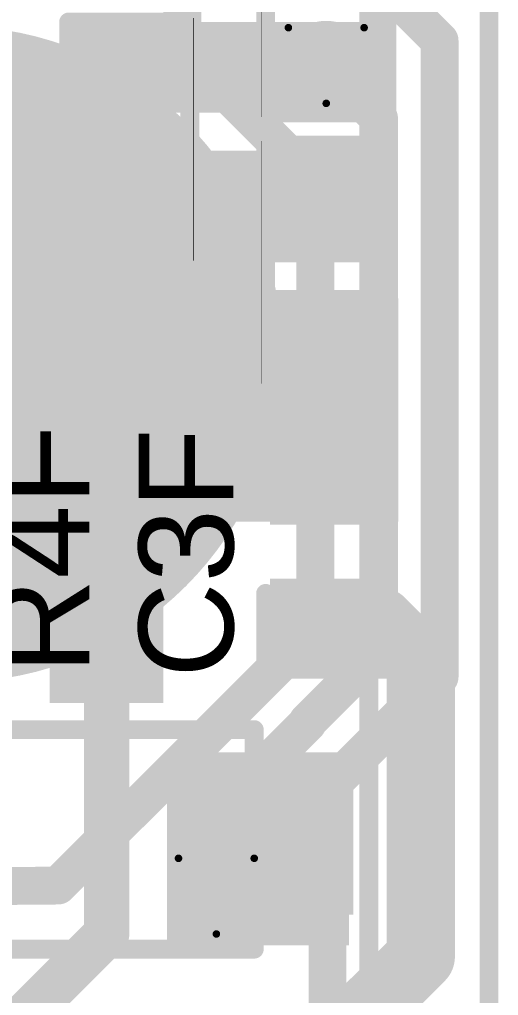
# Model space of a CAD drawing. Header units: inches. Extents: x -3.9 to 9.5, y -7 to 2.6.
# Drawn here: x 3.0553 to 3.1817, y -5.022 to -4.7641 of the extents above; entities that cross this region are included whole.
import ezdxf

# ---------------------------------------------------------------- set-up
doc = ezdxf.new("R2010")
doc.units = ezdxf.units.IN
doc.header["$MEASUREMENT"] = 0
for name, color, linetype in [('Board Outline', 216, 'Continuous'), ('Bottom Layer', 5, 'Continuous'), ('Bottom Overlay', 54, 'Continuous'), ('Bottom Paste', 16, 'Continuous'), ('Bottom Solder', 6, 'Continuous'), ('Drill Drawing', 1, 'Continuous'), ('Top Layer', 1, 'Continuous'), ('Top Overlay', 2, 'Continuous'), ('Top Paste', 8, 'Continuous'), ('Top Solder', 216, 'Continuous'), ('Via Holes', 16, 'Continuous')]:
    doc.layers.add(name, color=color, linetype=linetype)
doc.styles.add('Arial', font='', dxfattribs={"height": 0.2})
doc.styles.get('Arial').set_extended_font_data('Arial')

# ---------------------------------------------------------------- blocks, each defined once
blk = doc.blocks.new('R___0402_155')
at = {"layer": 'Top Layer'}
for points in [[(-0.0275, -0.0125), (-0.0275, 0.0125), (-0.0095, 0.0125), (-0.0095, -0.0125)], [(0.0095, -0.0125), (0.0095, 0.0125), (0.0275, 0.0125), (0.0275, -0.0125)]]:
    blk.add_hatch(color=1, dxfattribs=at).paths.add_polyline_path(points)
at = {"layer": 'Top Paste'}
for points in [[(-0.0275, -0.0125), (-0.0275, 0.0125), (-0.0095, 0.0125), (-0.0095, -0.0125)], [(0.0095, -0.0125), (0.0095, 0.0125), (0.0275, 0.0125), (0.0275, -0.0125)]]:
    blk.add_hatch(color=8, dxfattribs=at).paths.add_polyline_path(points)
at = {"layer": 'Top Solder'}
for points in [[(-0.02967, -0.01467), (-0.02967, 0.01467), (-0.00733, 0.01467), (-0.00733, -0.01467)], [(0.00733, -0.01467), (0.00733, 0.01467), (0.02967, 0.01467), (0.02967, -0.01467)]]:
    blk.add_hatch(color=216, dxfattribs=at).paths.add_polyline_path(points)
at = {"layer": 'Top Overlay'}
for points in [[(-0.031, -0.016, 0.005, 0.005, 0), (-0.031, 0.016, 0.005, 0.005, 0)], [(0.031, 0.016, 0.005, 0.005, 0), (-0.031, 0.016, 0.005, 0.005, 0)], [(0.031, -0.016, 0.005, 0.005, 0), (0.031, 0.016, 0.005, 0.005, 0)], [(0.031, -0.016, 0.005, 0.005, 0), (-0.031, -0.016, 0.005, 0.005, 0)], [(0.032, -0.017, 0.000127, 0.000127, 0), (-0.032, -0.017, 0.000127, 0.000127, 0)]]:
    blk.add_lwpolyline(points, format="xyseb", dxfattribs=at)
for points in [[(-0.03225, 0.016, 0.0025, 0.0025, 1), (-0.02975, 0.016, 0.0025, 0.0025, 1)], [(-0.03225, 0.016, 0.0025, 0.0025, 1), (-0.02975, 0.016, 0.0025, 0.0025, 1)], [(0.02975, 0.016, 0.0025, 0.0025, 1), (0.03225, 0.016, 0.0025, 0.0025, 1)], [(0.02975, 0.016, 0.0025, 0.0025, 1), (0.03225, 0.016, 0.0025, 0.0025, 1)], [(-0.03225, -0.016, 0.0025, 0.0025, 1), (-0.02975, -0.016, 0.0025, 0.0025, 1)], [(-0.03225, -0.016, 0.0025, 0.0025, 1), (-0.02975, -0.016, 0.0025, 0.0025, 1)], [(0.02975, -0.016, 0.0025, 0.0025, 1), (0.03225, -0.016, 0.0025, 0.0025, 1)], [(0.02975, -0.016, 0.0025, 0.0025, 1), (0.03225, -0.016, 0.0025, 0.0025, 1)], [(-0.03203, -0.017, 0.0000635, 0.0000635, 1), (-0.03197, -0.017, 0.0000635, 0.0000635, 1)], [(0.03197, -0.017, 0.0000635, 0.0000635, 1), (0.03203, -0.017, 0.0000635, 0.0000635, 1)]]:
    blk.add_lwpolyline(points, format="xyseb", close=True, dxfattribs=at)
blk = doc.blocks.new('R___0402_162')
at = {"layer": 'Top Layer'}
for points in [[(-0.0275, -0.0125), (-0.0275, 0.0125), (-0.0095, 0.0125), (-0.0095, -0.0125)], [(0.0095, -0.0125), (0.0095, 0.0125), (0.0275, 0.0125), (0.0275, -0.0125)]]:
    blk.add_hatch(color=1, dxfattribs=at).paths.add_polyline_path(points)
at = {"layer": 'Top Paste'}
for points in [[(-0.0275, -0.0125), (-0.0275, 0.0125), (-0.0095, 0.0125), (-0.0095, -0.0125)], [(0.0095, -0.0125), (0.0095, 0.0125), (0.0275, 0.0125), (0.0275, -0.0125)]]:
    blk.add_hatch(color=8, dxfattribs=at).paths.add_polyline_path(points)
at = {"layer": 'Top Solder'}
for points in [[(-0.02967, -0.01467), (-0.02967, 0.01467), (-0.00733, 0.01467), (-0.00733, -0.01467)], [(0.00733, -0.01467), (0.00733, 0.01467), (0.02967, 0.01467), (0.02967, -0.01467)]]:
    blk.add_hatch(color=216, dxfattribs=at).paths.add_polyline_path(points)
at = {"layer": 'Top Overlay'}
for points in [[(-0.031, 0.016, 0.005, 0.005, 0), (-0.031, -0.016, 0.005, 0.005, 0)], [(-0.031, 0.016, 0.005, 0.005, 0), (0.031, 0.016, 0.005, 0.005, 0)], [(0.031, 0.016, 0.005, 0.005, 0), (0.031, -0.016, 0.005, 0.005, 0)], [(-0.031, -0.016, 0.005, 0.005, 0), (0.031, -0.016, 0.005, 0.005, 0)], [(-0.032, -0.017, 0.000127, 0.000127, 0), (0.032, -0.017, 0.000127, 0.000127, 0)]]:
    blk.add_lwpolyline(points, format="xyseb", dxfattribs=at)
for points in [[(-0.03225, 0.016, 0.0025, 0.0025, 1), (-0.02975, 0.016, 0.0025, 0.0025, 1)], [(-0.03225, 0.016, 0.0025, 0.0025, 1), (-0.02975, 0.016, 0.0025, 0.0025, 1)], [(0.02975, 0.016, 0.0025, 0.0025, 1), (0.03225, 0.016, 0.0025, 0.0025, 1)], [(0.02975, 0.016, 0.0025, 0.0025, 1), (0.03225, 0.016, 0.0025, 0.0025, 1)], [(-0.03225, -0.016, 0.0025, 0.0025, 1), (-0.02975, -0.016, 0.0025, 0.0025, 1)], [(-0.03225, -0.016, 0.0025, 0.0025, 1), (-0.02975, -0.016, 0.0025, 0.0025, 1)], [(0.02975, -0.016, 0.0025, 0.0025, 1), (0.03225, -0.016, 0.0025, 0.0025, 1)], [(0.02975, -0.016, 0.0025, 0.0025, 1), (0.03225, -0.016, 0.0025, 0.0025, 1)], [(-0.03203, -0.017, 0.0000635, 0.0000635, 1), (-0.03197, -0.017, 0.0000635, 0.0000635, 1)], [(0.03197, -0.017, 0.0000635, 0.0000635, 1), (0.03203, -0.017, 0.0000635, 0.0000635, 1)]]:
    blk.add_lwpolyline(points, format="xyseb", close=True, dxfattribs=at)
blk = doc.blocks.new('R___0402_169')
at = {"layer": 'Top Layer'}
for points in [[(-0.0275, -0.0125), (-0.0275, 0.0125), (-0.0095, 0.0125), (-0.0095, -0.0125)], [(0.0095, -0.0125), (0.0095, 0.0125), (0.0275, 0.0125), (0.0275, -0.0125)]]:
    blk.add_hatch(color=1, dxfattribs=at).paths.add_polyline_path(points)
at = {"layer": 'Top Paste'}
for points in [[(-0.0275, -0.0125), (-0.0275, 0.0125), (-0.0095, 0.0125), (-0.0095, -0.0125)], [(0.0095, -0.0125), (0.0095, 0.0125), (0.0275, 0.0125), (0.0275, -0.0125)]]:
    blk.add_hatch(color=8, dxfattribs=at).paths.add_polyline_path(points)
at = {"layer": 'Top Solder'}
for points in [[(-0.02967, -0.01467), (-0.02967, 0.01467), (-0.00733, 0.01467), (-0.00733, -0.01467)], [(0.00733, -0.01467), (0.00733, 0.01467), (0.02967, 0.01467), (0.02967, -0.01467)]]:
    blk.add_hatch(color=216, dxfattribs=at).paths.add_polyline_path(points)
at = {"layer": 'Top Overlay'}
for points in [[(-0.031, -0.016, 0.005, 0.005, 0), (-0.031, 0.016, 0.005, 0.005, 0)], [(0.031, 0.016, 0.005, 0.005, 0), (-0.031, 0.016, 0.005, 0.005, 0)], [(0.031, -0.016, 0.005, 0.005, 0), (0.031, 0.016, 0.005, 0.005, 0)], [(0.031, -0.016, 0.005, 0.005, 0), (-0.031, -0.016, 0.005, 0.005, 0)], [(0.032, -0.017, 0.000127, 0.000127, 0), (-0.032, -0.017, 0.000127, 0.000127, 0)]]:
    blk.add_lwpolyline(points, format="xyseb", dxfattribs=at)
for points in [[(-0.03225, 0.016, 0.0025, 0.0025, 1), (-0.02975, 0.016, 0.0025, 0.0025, 1)], [(-0.03225, 0.016, 0.0025, 0.0025, 1), (-0.02975, 0.016, 0.0025, 0.0025, 1)], [(0.02975, 0.016, 0.0025, 0.0025, 1), (0.03225, 0.016, 0.0025, 0.0025, 1)], [(0.02975, 0.016, 0.0025, 0.0025, 1), (0.03225, 0.016, 0.0025, 0.0025, 1)], [(-0.03225, -0.016, 0.0025, 0.0025, 1), (-0.02975, -0.016, 0.0025, 0.0025, 1)], [(-0.03225, -0.016, 0.0025, 0.0025, 1), (-0.02975, -0.016, 0.0025, 0.0025, 1)], [(0.02975, -0.016, 0.0025, 0.0025, 1), (0.03225, -0.016, 0.0025, 0.0025, 1)], [(0.02975, -0.016, 0.0025, 0.0025, 1), (0.03225, -0.016, 0.0025, 0.0025, 1)], [(-0.03203, -0.017, 0.0000635, 0.0000635, 1), (-0.03197, -0.017, 0.0000635, 0.0000635, 1)], [(0.03197, -0.017, 0.0000635, 0.0000635, 1), (0.03203, -0.017, 0.0000635, 0.0000635, 1)]]:
    blk.add_lwpolyline(points, format="xyseb", close=True, dxfattribs=at)
blk = doc.blocks.new('_EMG________B_197')
at = {"layer": 'Bottom Layer'}
h = blk.add_hatch(color=5, dxfattribs=at)
edge = h.paths.add_edge_path()
edge.add_arc((-0.11417, 0.0005), 0.08268, 90, 270)
edge.add_line((-0.11417, -0.08217), (0.11417, -0.08217))
edge.add_arc((0.11417, 0.0005), 0.08268, 270, 450)
edge.add_line((0.11417, 0.08318), (-0.11417, 0.08318))
at = {"layer": 'Bottom Paste'}
h = blk.add_hatch(color=16, dxfattribs=at)
edge = h.paths.add_edge_path()
edge.add_arc((-0.11417, 0.0005), 0.08268, 90, 270)
edge.add_line((-0.11417, -0.08217), (0.11417, -0.08217))
edge.add_arc((0.11417, 0.0005), 0.08268, 270, 450)
edge.add_line((0.11417, 0.08318), (-0.11417, 0.08318))
at = {"layer": 'Bottom Solder'}
h = blk.add_hatch(color=6, dxfattribs=at)
edge = h.paths.add_edge_path()
edge.add_arc((-0.11417, 0.0005), 0.08668, 90, 270)
edge.add_line((-0.11417, -0.08617), (0.11417, -0.08617))
edge.add_arc((0.11417, 0.0005), 0.08668, 270, 450)
edge.add_line((0.11417, 0.08718), (-0.11417, 0.08718))
at = {"layer": 'Bottom Overlay'}
blk.add_lwpolyline([(0.22375, -0.43172, 0.005, 0.005, 0), (0.22375, 0.43172, 0.005, 0.005, 0)], format="xyseb", dxfattribs=at)
blk = doc.blocks.new('SOD_323_218')
at = {"layer": 'Top Layer'}
for points in [[(-0.02953, -0.01772), (-0.06102, -0.01772), (-0.06102, 0.01772), (-0.02953, 0.01772)], [(0.06102, -0.01772), (0.02953, -0.01772), (0.02953, 0.01772), (0.06102, 0.01772)]]:
    blk.add_hatch(color=1, dxfattribs=at).paths.add_polyline_path(points)
at = {"layer": 'Top Overlay'}
for points in [[(-0.079, 0.019), (-0.036, 0.019), (-0.036, 0.031), (-0.079, 0.031)], [(-0.079, -0.02), (-0.062, -0.02), (-0.062, 0.02), (-0.079, 0.02)], [(-0.079, -0.031), (-0.036, -0.031), (-0.036, -0.019), (-0.079, -0.019)]]:
    blk.add_hatch(color=2, dxfattribs=at).paths.add_polyline_path(points)
at = {"layer": 'Top Paste'}
for points in [[(-0.02953, -0.01772), (-0.06102, -0.01772), (-0.06102, 0.01772), (-0.02953, 0.01772)], [(0.06102, -0.01772), (0.02953, -0.01772), (0.02953, 0.01772), (0.06102, 0.01772)]]:
    blk.add_hatch(color=8, dxfattribs=at).paths.add_polyline_path(points)
at = {"layer": 'Top Solder'}
for points in [[(-0.02736, -0.01988), (-0.06319, -0.01988), (-0.06319, 0.01988), (-0.02736, 0.01988)], [(0.06319, -0.01988), (0.02736, -0.01988), (0.02736, 0.01988), (0.06319, 0.01988)]]:
    blk.add_hatch(color=216, dxfattribs=at).paths.add_polyline_path(points)
at = {"layer": 'Top Overlay'}
for points in [[(-0.036, 0.029, 0.005, 0.005, 0), (0.037, 0.029, 0.005, 0.005, 0)], [(0.037, 0.022, 0.005, 0.005, 0), (0.037, 0.029, 0.005, 0.005, 0)], [(0.037, -0.029, 0.005, 0.005, 0), (0.037, -0.022, 0.005, 0.005, 0)], [(-0.036, -0.029, 0.005, 0.005, 0), (0.037, -0.029, 0.005, 0.005, 0)]]:
    blk.add_lwpolyline(points, format="xyseb", dxfattribs=at)
for points in [[(-0.03725, 0.029, 0.0025, 0.0025, 1), (-0.03475, 0.029, 0.0025, 0.0025, 1)], [(0.03575, 0.029, 0.0025, 0.0025, 1), (0.03825, 0.029, 0.0025, 0.0025, 1)], [(0.03575, 0.029, 0.0025, 0.0025, 1), (0.03825, 0.029, 0.0025, 0.0025, 1)], [(0.03575, 0.022, 0.0025, 0.0025, 1), (0.03825, 0.022, 0.0025, 0.0025, 1)], [(0.03575, -0.022, 0.0025, 0.0025, 1), (0.03825, -0.022, 0.0025, 0.0025, 1)], [(-0.03725, -0.029, 0.0025, 0.0025, 1), (-0.03475, -0.029, 0.0025, 0.0025, 1)], [(0.03575, -0.029, 0.0025, 0.0025, 1), (0.03825, -0.029, 0.0025, 0.0025, 1)], [(0.03575, -0.029, 0.0025, 0.0025, 1), (0.03825, -0.029, 0.0025, 0.0025, 1)]]:
    blk.add_lwpolyline(points, format="xyseb", close=True, dxfattribs=at)
blk = doc.blocks.new('C___0402_246')
at = {"layer": 'Top Layer'}
for points in [[(-0.0275, -0.0125), (-0.0275, 0.0125), (-0.0095, 0.0125), (-0.0095, -0.0125)], [(0.0095, -0.0125), (0.0095, 0.0125), (0.0275, 0.0125), (0.0275, -0.0125)]]:
    blk.add_hatch(color=1, dxfattribs=at).paths.add_polyline_path(points)
at = {"layer": 'Top Paste'}
for points in [[(-0.0275, -0.0125), (-0.0275, 0.0125), (-0.0095, 0.0125), (-0.0095, -0.0125)], [(0.0095, -0.0125), (0.0095, 0.0125), (0.0275, 0.0125), (0.0275, -0.0125)]]:
    blk.add_hatch(color=8, dxfattribs=at).paths.add_polyline_path(points)
at = {"layer": 'Top Solder'}
for points in [[(-0.02986, -0.01486), (-0.02986, 0.01486), (-0.00714, 0.01486), (-0.00714, -0.01486)], [(0.00714, -0.01486), (0.00714, 0.01486), (0.02986, 0.01486), (0.02986, -0.01486)]]:
    blk.add_hatch(color=216, dxfattribs=at).paths.add_polyline_path(points)
at = {"layer": 'Top Overlay'}
for points in [[(-0.031, 0.016, 0.005, 0.005, 0), (-0.011, 0.016, 0.005, 0.005, 0)], [(-0.031, 0.016, 0.005, 0.005, 0), (-0.031, -0.016, 0.005, 0.005, 0)], [(0.011, 0.016, 0.005, 0.005, 0), (0.031, 0.016, 0.005, 0.005, 0)], [(0.031, 0.016, 0.005, 0.005, 0), (0.031, -0.016, 0.005, 0.005, 0)], [(-0.031, -0.016, 0.005, 0.005, 0), (-0.011, -0.016, 0.005, 0.005, 0)], [(0.011, -0.016, 0.005, 0.005, 0), (0.031, -0.016, 0.005, 0.005, 0)]]:
    blk.add_lwpolyline(points, format="xyseb", dxfattribs=at)
for points in [[(-0.03225, 0.016, 0.0025, 0.0025, 1), (-0.02975, 0.016, 0.0025, 0.0025, 1)], [(-0.03225, 0.016, 0.0025, 0.0025, 1), (-0.02975, 0.016, 0.0025, 0.0025, 1)], [(-0.01225, 0.016, 0.0025, 0.0025, 1), (-0.00975, 0.016, 0.0025, 0.0025, 1)], [(0.00975, 0.016, 0.0025, 0.0025, 1), (0.01225, 0.016, 0.0025, 0.0025, 1)], [(0.02975, 0.016, 0.0025, 0.0025, 1), (0.03225, 0.016, 0.0025, 0.0025, 1)], [(0.02975, 0.016, 0.0025, 0.0025, 1), (0.03225, 0.016, 0.0025, 0.0025, 1)], [(-0.03225, -0.016, 0.0025, 0.0025, 1), (-0.02975, -0.016, 0.0025, 0.0025, 1)], [(-0.03225, -0.016, 0.0025, 0.0025, 1), (-0.02975, -0.016, 0.0025, 0.0025, 1)], [(-0.01225, -0.016, 0.0025, 0.0025, 1), (-0.00975, -0.016, 0.0025, 0.0025, 1)], [(0.00975, -0.016, 0.0025, 0.0025, 1), (0.01225, -0.016, 0.0025, 0.0025, 1)], [(0.02975, -0.016, 0.0025, 0.0025, 1), (0.03225, -0.016, 0.0025, 0.0025, 1)], [(0.02975, -0.016, 0.0025, 0.0025, 1), (0.03225, -0.016, 0.0025, 0.0025, 1)]]:
    blk.add_lwpolyline(points, format="xyseb", close=True, dxfattribs=at)

msp = doc.modelspace()

# ---------------------------------------------------------------- hatches: boundary and pattern name
at = {"layer": 'Bottom Layer'}
h = msp.add_hatch(color=5, dxfattribs=at)
edge = h.paths.add_edge_path()
edge.add_arc((3.13625, -4.77629), 0.01181, 0, 360)
h = msp.add_hatch(color=5, dxfattribs=at)
edge = h.paths.add_edge_path()
edge.add_arc((3.10723, -4.99579), 0.01181, 0, 360)
at = {"layer": 'Top Layer'}
for points in [[(3.06823, -4.78879), (3.15123, -4.78879), (3.15123, -4.76479), (3.06823, -4.76479)], [(3.06325, -4.82829), (3.15225, -4.82829), (3.15225, -4.79879), (3.06325, -4.79879)], [(3.06325, -4.94479), (3.09325, -4.94479), (3.09325, -4.79879), (3.06325, -4.79879)], [(3.10825, -4.85779), (3.15525, -4.85779), (3.15525, -4.83779), (3.10825, -4.83779)], [(3.10825, -4.89679), (3.15525, -4.89679), (3.15525, -4.83779), (3.10825, -4.83779)], [(3.09423, -5.00879), (3.14223, -5.00879), (3.14223, -4.95779), (3.09423, -4.95779)]]:
    msp.add_hatch(color=1, dxfattribs=at).paths.add_polyline_path(points)
h = msp.add_hatch(color=1, dxfattribs=at)
edge = h.paths.add_edge_path()
edge.add_arc((3.13625, -4.77629), 0.01181, 0, 360)
h = msp.add_hatch(color=1, dxfattribs=at)
edge = h.paths.add_edge_path()
edge.add_arc((3.10723, -4.99579), 0.01181, 0, 360)
at = {"layer": 'Via Holes'}
h = msp.add_hatch(color=7, dxfattribs=at)
edge = h.paths.add_edge_path()
edge.add_arc((3.13625, -4.77629), 0.00591, 0, 360)
h = msp.add_hatch(color=7, dxfattribs=at)
edge = h.paths.add_edge_path()
edge.add_arc((3.10723, -4.99579), 0.00591, 0, 360)

# ---------------------------------------------------------------- linework, layer by layer
at = {"layer": 'Board Outline'}
msp.add_lwpolyline([(3.17923, -4.42333, 0.005, 0.005, 0), (3.17923, -5.28379, 0.005, 0.005, 0)], format="xyseb", dxfattribs=at)
at = {"layer": 'Bottom Layer'}
for points in [[(3.09823, -4.77179, 0.01, 0.01, 0), (3.09823, -4.71579, 0.01, 0.01, 0)], [(3.15523, -4.75879, 0.01, 0.01, 0), (3.16618, -4.76975, 0.01, 0.01, 0)], [(3.16618, -4.93783, 0.01, 0.01, 0), (3.16618, -4.76975, 0.01, 0.01, 0)], [(3.09823, -4.77179, 0.01, 0.01, 0), (3.13339, -4.80695, 0.01, 0.01, 0)], [(3.13625, -4.77629, 0.01, 0.01, 0), (3.15018, -4.79023, 0.01, 0.01, 0)], [(3.15018, -4.93083, 0.01, 0.01, 0), (3.15018, -4.79023, 0.01, 0.01, 0)], [(3.13339, -4.925, 0.01, 0.01, 0), (3.13339, -4.80695, 0.01, 0.01, 0)], [(3.09123, -4.96716, 0.01, 0.01, 0), (3.13339, -4.925, 0.01, 0.01, 0)], [(3.13131, -4.94971, 0.01, 0.01, 0), (3.15018, -4.93083, 0.01, 0.01, 0)], [(3.13657, -4.96745, 0.01, 0.01, 0), (3.16618, -4.93783, 0.01, 0.01, 0)], [(3.10723, -4.97416, 0.01, 0.01, 0), (3.13131, -4.95008, 0.01, 0.01, 0)], [(3.13131, -4.95008, 0.01, 0.01, 0), (3.13131, -4.94971, 0.01, 0.01, 0)], [(3.0654, -4.99299, 0.01, 0.01, 0), (3.09123, -4.96716, 0.01, 0.01, 0)], [(3.13657, -5.03113, 0.01, 0.01, 0), (3.13657, -4.96745, 0.01, 0.01, 0)], [(3.10723, -4.99579, 0.01, 0.01, 0), (3.10723, -4.97416, 0.01, 0.01, 0)], [(3.01021, -4.99347, 0.01, 0.01, 0), (3.0654, -4.99299, 0.01, 0.01, 0)], [(2.75223, -5.09929, 0.02, 0.02, -1.34747), (2.98373, -5.46541, 0.02, 0.02, 0)]]:
    msp.add_lwpolyline(points, format="xyseb", dxfattribs=at)
for points in [[(3.16368, -4.76975, 0.005, 0.005, 1), (3.16868, -4.76975, 0.005, 0.005, 1)], [(3.16368, -4.76975, 0.005, 0.005, 1), (3.16868, -4.76975, 0.005, 0.005, 1)], [(3.09573, -4.77179, 0.005, 0.005, 1), (3.10073, -4.77179, 0.005, 0.005, 1)], [(3.09573, -4.77179, 0.005, 0.005, 1), (3.10073, -4.77179, 0.005, 0.005, 1)], [(3.13375, -4.77629, 0.005, 0.005, 1), (3.13875, -4.77629, 0.005, 0.005, 1)], [(3.14768, -4.79023, 0.005, 0.005, 1), (3.15268, -4.79023, 0.005, 0.005, 1)], [(3.14768, -4.79023, 0.005, 0.005, 1), (3.15268, -4.79023, 0.005, 0.005, 1)], [(3.13089, -4.80695, 0.005, 0.005, 1), (3.13589, -4.80695, 0.005, 0.005, 1)], [(3.13089, -4.80695, 0.005, 0.005, 1), (3.13589, -4.80695, 0.005, 0.005, 1)], [(3.13089, -4.925, 0.005, 0.005, 1), (3.13589, -4.925, 0.005, 0.005, 1)], [(3.13089, -4.925, 0.005, 0.005, 1), (3.13589, -4.925, 0.005, 0.005, 1)], [(3.14768, -4.93083, 0.005, 0.005, 1), (3.15268, -4.93083, 0.005, 0.005, 1)], [(3.14768, -4.93083, 0.005, 0.005, 1), (3.15268, -4.93083, 0.005, 0.005, 1)], [(3.16368, -4.93783, 0.005, 0.005, 1), (3.16868, -4.93783, 0.005, 0.005, 1)], [(3.16368, -4.93783, 0.005, 0.005, 1), (3.16868, -4.93783, 0.005, 0.005, 1)], [(3.12881, -4.94971, 0.005, 0.005, 1), (3.13381, -4.94971, 0.005, 0.005, 1)], [(3.12881, -4.94971, 0.005, 0.005, 1), (3.13381, -4.94971, 0.005, 0.005, 1)], [(3.12881, -4.95008, 0.005, 0.005, 1), (3.13381, -4.95008, 0.005, 0.005, 1)], [(3.12881, -4.95008, 0.005, 0.005, 1), (3.13381, -4.95008, 0.005, 0.005, 1)], [(3.08873, -4.96716, 0.005, 0.005, 1), (3.09373, -4.96716, 0.005, 0.005, 1)], [(3.08873, -4.96716, 0.005, 0.005, 1), (3.09373, -4.96716, 0.005, 0.005, 1)], [(3.13407, -4.96745, 0.005, 0.005, 1), (3.13907, -4.96745, 0.005, 0.005, 1)], [(3.13407, -4.96745, 0.005, 0.005, 1), (3.13907, -4.96745, 0.005, 0.005, 1)], [(3.10473, -4.97416, 0.005, 0.005, 1), (3.10973, -4.97416, 0.005, 0.005, 1)], [(3.10473, -4.97416, 0.005, 0.005, 1), (3.10973, -4.97416, 0.005, 0.005, 1)], [(3.0629, -4.99299, 0.005, 0.005, 1), (3.0679, -4.99299, 0.005, 0.005, 1)], [(3.0629, -4.99299, 0.005, 0.005, 1), (3.0679, -4.99299, 0.005, 0.005, 1)], [(3.10473, -4.99579, 0.005, 0.005, 1), (3.10973, -4.99579, 0.005, 0.005, 1)]]:
    msp.add_lwpolyline(points, format="xyseb", close=True, dxfattribs=at)
at = {"layer": 'Drill Drawing'}
for points in [[(3.12625, -4.76629, 0.002, 0.002, 0), (3.14625, -4.76629, 0.002, 0.002, 0)], [(3.12625, -4.76629, 0.002, 0.002, 0), (3.13625, -4.78629, 0.002, 0.002, 0)], [(3.13625, -4.78629, 0.002, 0.002, 0), (3.14625, -4.76629, 0.002, 0.002, 0)], [(3.09723, -4.98579, 0.002, 0.002, 0), (3.11723, -4.98579, 0.002, 0.002, 0)], [(3.09723, -4.98579, 0.002, 0.002, 0), (3.10723, -5.00579, 0.002, 0.002, 0)], [(3.10723, -5.00579, 0.002, 0.002, 0), (3.11723, -4.98579, 0.002, 0.002, 0)]]:
    msp.add_lwpolyline(points, format="xyseb", dxfattribs=at)
for points in [[(3.12575, -4.76629, 0.001, 0.001, 1), (3.12675, -4.76629, 0.001, 0.001, 1)], [(3.12575, -4.76629, 0.001, 0.001, 1), (3.12675, -4.76629, 0.001, 0.001, 1)], [(3.14575, -4.76629, 0.001, 0.001, 1), (3.14675, -4.76629, 0.001, 0.001, 1)], [(3.14575, -4.76629, 0.001, 0.001, 1), (3.14675, -4.76629, 0.001, 0.001, 1)], [(3.13575, -4.78629, 0.001, 0.001, 1), (3.13675, -4.78629, 0.001, 0.001, 1)], [(3.13575, -4.78629, 0.001, 0.001, 1), (3.13675, -4.78629, 0.001, 0.001, 1)], [(3.09673, -4.98579, 0.001, 0.001, 1), (3.09773, -4.98579, 0.001, 0.001, 1)], [(3.09673, -4.98579, 0.001, 0.001, 1), (3.09773, -4.98579, 0.001, 0.001, 1)], [(3.11673, -4.98579, 0.001, 0.001, 1), (3.11773, -4.98579, 0.001, 0.001, 1)], [(3.11673, -4.98579, 0.001, 0.001, 1), (3.11773, -4.98579, 0.001, 0.001, 1)], [(3.10673, -5.00579, 0.001, 0.001, 1), (3.10773, -5.00579, 0.001, 0.001, 1)], [(3.10673, -5.00579, 0.001, 0.001, 1), (3.10773, -5.00579, 0.001, 0.001, 1)]]:
    msp.add_lwpolyline(points, format="xyseb", close=True, dxfattribs=at)
at = {"layer": 'Top Layer'}
for points in [[(3.04305, -4.78097, 0.01, 0.01, 0), (3.08231, -4.82023, 0.01, 0.01, 0)], [(3.07825, -5.00579, 0.012, 0.012, 0), (3.07825, -4.83579, 0.012, 0.012, 0)], [(3.13625, -4.92329, 0.018, 0.018, 0), (3.15068, -4.92329, 0.018, 0.018, 0)], [(3.15068, -4.92329, 0.018, 0.018, 0), (3.16123, -4.93383, 0.018, 0.018, 0)], [(3.16123, -5.01179, 0.018, 0.018, 0), (3.16123, -4.93383, 0.018, 0.018, 0)], [(3.1255, -4.98276, 0.01, 0.01, 0), (3.1255, -4.98079, 0.01, 0.01, 0)], [(3.11476, -4.99351, 0.01, 0.01, 0), (3.1255, -4.98276, 0.01, 0.01, 0)], [(3.10723, -4.99579, 0.01, 0.01, 0), (3.10951, -4.99351, 0.01, 0.01, 0)], [(3.10951, -4.99351, 0.01, 0.01, 0), (3.11476, -4.99351, 0.01, 0.01, 0)], [(3.04725, -5.03679, 0.012, 0.012, 0), (3.07825, -5.00579, 0.012, 0.012, 0)], [(3.10723, -5.06579, 0.018, 0.018, 0), (3.16123, -5.01179, 0.018, 0.018, 0)]]:
    msp.add_lwpolyline(points, format="xyseb", dxfattribs=at)
for points in [[(3.07981, -4.82023, 0.005, 0.005, 1), (3.08481, -4.82023, 0.005, 0.005, 1)], [(3.07525, -4.83579, 0.006, 0.006, 1), (3.08125, -4.83579, 0.006, 0.006, 1)], [(3.13175, -4.92329, 0.009, 0.009, 1), (3.14075, -4.92329, 0.009, 0.009, 1)], [(3.14618, -4.92329, 0.009, 0.009, 1), (3.15518, -4.92329, 0.009, 0.009, 1)], [(3.14618, -4.92329, 0.009, 0.009, 1), (3.15518, -4.92329, 0.009, 0.009, 1)], [(3.15673, -4.93383, 0.009, 0.009, 1), (3.16573, -4.93383, 0.009, 0.009, 1)], [(3.15673, -4.93383, 0.009, 0.009, 1), (3.16573, -4.93383, 0.009, 0.009, 1)], [(3.123, -4.98079, 0.005, 0.005, 1), (3.128, -4.98079, 0.005, 0.005, 1)], [(3.123, -4.98276, 0.005, 0.005, 1), (3.128, -4.98276, 0.005, 0.005, 1)], [(3.123, -4.98276, 0.005, 0.005, 1), (3.128, -4.98276, 0.005, 0.005, 1)], [(3.10701, -4.99351, 0.005, 0.005, 1), (3.11201, -4.99351, 0.005, 0.005, 1)], [(3.10701, -4.99351, 0.005, 0.005, 1), (3.11201, -4.99351, 0.005, 0.005, 1)], [(3.11226, -4.99351, 0.005, 0.005, 1), (3.11726, -4.99351, 0.005, 0.005, 1)], [(3.11226, -4.99351, 0.005, 0.005, 1), (3.11726, -4.99351, 0.005, 0.005, 1)], [(3.10473, -4.99579, 0.005, 0.005, 1), (3.10973, -4.99579, 0.005, 0.005, 1)], [(3.07525, -5.00579, 0.006, 0.006, 1), (3.08125, -5.00579, 0.006, 0.006, 1)], [(3.07525, -5.00579, 0.006, 0.006, 1), (3.08125, -5.00579, 0.006, 0.006, 1)], [(3.15673, -5.01179, 0.009, 0.009, 1), (3.16573, -5.01179, 0.009, 0.009, 1)], [(3.15673, -5.01179, 0.009, 0.009, 1), (3.16573, -5.01179, 0.009, 0.009, 1)]]:
    msp.add_lwpolyline(points, format="xyseb", close=True, dxfattribs=at)

# ---------------------------------------------------------------- block references
for name, p in [('_EMG________B_197', (2.92374, -4.85306)), ('SOD_323_218', (3.08023, -4.98079))]:
    msp.add_blockref(name, p)
for name, p, rotation in [('R___0402_169', (3.13625, -4.75779), 270), ('R___0402_162', (3.08423, -4.79579), 90), ('R___0402_155', (3.13625, -4.82829), 270), ('C___0402_246', (3.13625, -4.90479), 90)]:
    msp.add_blockref(name, p, dxfattribs=dict(rotation=rotation))

# ---------------------------------------------------------------- texts
at = {"layer": 'Top Overlay', "style": 'Arial'}
for s, p in [('R4F', (3.07372, -4.93711)), ('C3F', (3.11172, -4.93811))]:
    msp.add_text(s, height=0.025, rotation=90, dxfattribs=at).set_placement(p)

doc.saveas('drawing.dxf')
